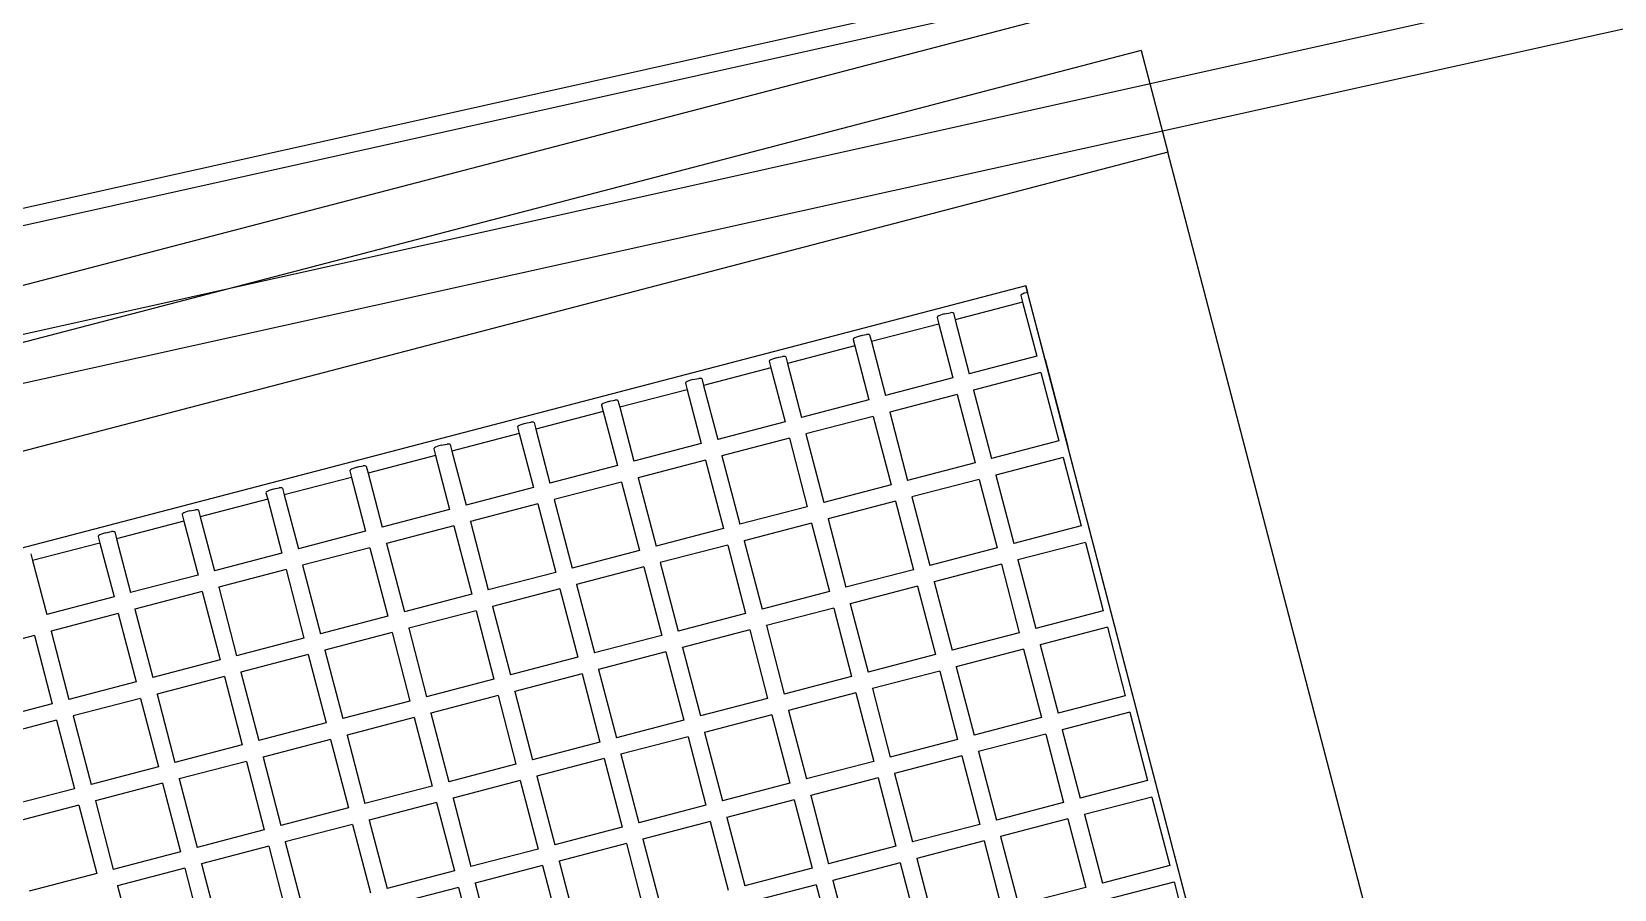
# Model space of a CAD drawing. Header units: inches. Extents: x -1841 to -80, y -100 to 1021.
# Drawn here: x -741.509 to -740.311, y 406.429 to 407.079 of the extents above; entities that cross this region are included whole.
import ezdxf

# ---------------------------------------------------------------- set-up
doc = ezdxf.new("R2010")
doc.units = ezdxf.units.IN
doc.header["$MEASUREMENT"] = 0
doc.layers.add('Edges', color=7, linetype='Continuous')
doc.layers.add('PDF_Geometry', color=7, linetype='Continuous', true_color=0x777777)

# ---------------------------------------------------------------- blocks, each defined once
blk = doc.blocks.new('infrared patio heater fr')
at = {"layer": 'Edges'}
for p, q in [((-40, 6.998), (-40, -10.152)), ((-38, 6.971), (-37.999, -7.119)), ((-38, 6.971), (-38, -9.061)), ((-37.914, -1.881), (-37.914, -1.052)), ((-37.911, -1.879), (-37.1, -1.879)), ((-37.913, -2.078), (-37.1, -2.078)), ((-37.913, -2.905), (-37.913, -2.078)), ((-37.1, -2.905), (-37.1, -2.078)), ((-36.9, -2.078), (-36.087, -2.078)), ((-36.9, -2.905), (-36.9, -2.078)), ((-36.087, -2.905), (-36.087, -2.078)), ((-35.887, -2.905), (-35.887, -2.078)), ((-35.074, -2.905), (-35.074, -2.078)), ((-34.873, -2.905), (-34.873, -2.078)), ((-34.06, -2.905), (-34.06, -2.078)), ((-33.86, -2.905), (-33.86, -2.078)), ((-37.913, -2.905), (-37.1, -2.905)), ((-37.1, -2.909), (-37.1, -2.905)), ((-36.9, -2.905), (-36.087, -2.905)), ((-36.087, -2.909), (-36.087, -2.905)), ((-35.887, -2.905), (-35.074, -2.905)), ((-35.074, -2.909), (-35.074, -2.905)), ((-34.873, -2.905), (-34.06, -2.905)), ((-34.06, -2.909), (-34.06, -2.905)), ((-33.86, -2.905), (-33.047, -2.905)), ((-37.914, -3.931), (-37.913, -3.104)), ((-37.913, -3.104), (-37.1, -3.104)), ((-37.1, -3.931), (-37.1, -3.104)), ((-36.9, -3.104), (-36.087, -3.104)), ((-36.9, -3.931), (-36.9, -3.104)), ((-36.087, -3.931), (-36.087, -3.104)), ((-35.887, -3.931), (-35.886, -3.104)), ((-35.886, -3.104), (-35.074, -3.104)), ((-35.074, -3.931), (-35.074, -3.104)), ((-34.874, -3.931), (-34.873, -3.104)), ((-34.873, -3.104), (-34.06, -3.104)), ((-34.06, -3.931), (-34.06, -3.104)), ((-33.86, -3.104), (-33.047, -3.104)), ((-33.86, -3.931), (-33.86, -3.104)), ((-33.047, -3.931), (-33.047, -3.104)), ((-32.847, -3.931), (-32.846, -3.104)), ((-32.034, -3.931), (-32.034, -3.104)), ((-31.834, -3.931), (-31.833, -3.104)), ((-31.02, -3.931), (-31.02, -3.104)), ((-30.82, -3.931), (-30.82, -3.104)), ((-30.007, -3.931), (-30.007, -3.103)), ((-29.807, -3.931), (-29.807, -3.103)), ((-37.914, -3.931), (-37.1, -3.931)), ((-37.1, -3.936), (-37.1, -3.931)), ((-36.9, -3.931), (-36.087, -3.931)), ((-36.087, -3.936), (-36.087, -3.931)), ((-35.887, -3.931), (-35.074, -3.931)), ((-35.074, -3.936), (-35.074, -3.931)), ((-34.874, -3.931), (-34.06, -3.931)), ((-34.06, -3.936), (-34.06, -3.931)), ((-33.86, -3.931), (-33.047, -3.931)), ((-33.047, -3.936), (-33.047, -3.931)), ((-32.847, -3.931), (-32.034, -3.931)), ((-32.034, -3.936), (-32.034, -3.931)), ((-31.834, -3.931), (-31.02, -3.931)), ((-31.02, -3.936), (-31.02, -3.931)), ((-30.82, -3.931), (-30.007, -3.931)), ((-30.007, -3.936), (-30.007, -3.931)), ((-29.807, -3.931), (-28.994, -3.931)), ((-37.914, -4.957), (-37.913, -4.13)), ((-37.913, -4.13), (-37.1, -4.13)), ((-37.1, -4.957), (-37.1, -4.13)), ((-36.9, -4.957), (-36.899, -4.13)), ((-36.899, -4.13), (-36.087, -4.13)), ((-36.087, -4.957), (-36.087, -4.13)), ((-35.887, -4.957), (-35.886, -4.13)), ((-35.886, -4.13), (-35.074, -4.13)), ((-35.074, -4.957), (-35.074, -4.13)), ((-34.874, -4.957), (-34.873, -4.13)), ((-34.873, -4.13), (-34.06, -4.13)), ((-34.06, -4.957), (-34.06, -4.13)), ((-33.86, -4.957), (-33.859, -4.13)), ((-33.859, -4.13), (-33.047, -4.13)), ((-33.047, -4.957), (-33.047, -4.13)), ((-32.847, -4.957), (-32.846, -4.13)), ((-32.846, -4.13), (-32.034, -4.13)), ((-32.034, -4.957), (-32.034, -4.13)), ((-31.834, -4.957), (-31.833, -4.13)), ((-31.833, -4.13), (-31.02, -4.13)), ((-31.02, -4.957), (-31.02, -4.13)), ((-30.82, -4.957), (-30.819, -4.13)), ((-30.819, -4.13), (-30.007, -4.129)), ((-30.007, -4.957), (-30.007, -4.129)), ((-29.807, -4.957), (-29.807, -4.129)), ((-29.807, -4.129), (-28.994, -4.129)), ((-28.994, -4.957), (-28.994, -4.129)), ((-28.794, -4.957), (-28.794, -4.129)), ((-27.98, -4.957), (-27.98, -4.13)), ((-27.78, -4.957), (-27.779, -4.13)), ((-26.967, -4.957), (-26.967, -4.13)), ((-26.767, -4.957), (-26.766, -4.13)), ((-25.954, -4.957), (-25.954, -4.129)), ((-37.914, -4.957), (-37.1, -4.957)), ((-37.1, -4.963), (-37.1, -4.957)), ((-36.9, -4.957), (-36.087, -4.957)), ((-36.087, -4.963), (-36.087, -4.957)), ((-35.887, -4.957), (-35.074, -4.957)), ((-35.074, -4.963), (-35.074, -4.957)), ((-34.874, -4.957), (-34.06, -4.957)), ((-34.06, -4.963), (-34.06, -4.957)), ((-33.86, -4.957), (-33.047, -4.957)), ((-33.047, -4.963), (-33.047, -4.957)), ((-32.847, -4.957), (-32.034, -4.957)), ((-32.034, -4.963), (-32.034, -4.957)), ((-31.834, -4.957), (-31.02, -4.957)), ((-31.02, -4.963), (-31.02, -4.957)), ((-30.82, -4.957), (-30.007, -4.957)), ((-30.007, -4.963), (-30.007, -4.957)), ((-29.807, -4.957), (-28.994, -4.957)), ((-28.994, -4.963), (-28.994, -4.957)), ((-28.794, -4.957), (-27.98, -4.957)), ((-27.98, -4.963), (-27.98, -4.957)), ((-27.78, -4.957), (-26.967, -4.957)), ((-26.967, -4.963), (-26.967, -4.957)), ((-26.767, -4.957), (-25.954, -4.957)), ((-25.954, -4.963), (-25.954, -4.957)), ((-37.914, -5.983), (-37.912, -5.156)), ((-37.912, -5.156), (-37.1, -5.156)), ((-37.1, -5.983), (-37.1, -5.156)), ((-36.9, -5.983), (-36.899, -5.156)), ((-36.899, -5.156), (-36.087, -5.156)), ((-36.087, -5.983), (-36.087, -5.156)), ((-35.887, -5.983), (-35.886, -5.156)), ((-35.886, -5.156), (-35.074, -5.156)), ((-35.074, -5.983), (-35.074, -5.156)), ((-34.874, -5.983), (-34.872, -5.156)), ((-34.872, -5.156), (-34.06, -5.156)), ((-34.06, -5.983), (-34.06, -5.156)), ((-33.86, -5.983), (-33.859, -5.156)), ((-33.859, -5.156), (-33.047, -5.156)), ((-33.047, -5.983), (-33.047, -5.156)), ((-32.847, -5.983), (-32.846, -5.156)), ((-32.846, -5.156), (-32.034, -5.156)), ((-32.034, -5.983), (-32.034, -5.156)), ((-31.834, -5.983), (-31.832, -5.156)), ((-31.832, -5.156), (-31.02, -5.156)), ((-31.02, -5.983), (-31.02, -5.156)), ((-30.82, -5.983), (-30.819, -5.156)), ((-30.819, -5.156), (-30.007, -5.155)), ((-30.007, -5.983), (-30.007, -5.155)), ((-29.807, -5.983), (-29.807, -5.155)), ((-29.807, -5.155), (-28.994, -5.155)), ((-28.994, -5.983), (-28.994, -5.155)), ((-28.794, -5.983), (-28.794, -5.155)), ((-28.794, -5.155), (-27.98, -5.156)), ((-27.98, -5.983), (-27.98, -5.156)), ((-27.78, -5.983), (-27.779, -5.156)), ((-27.779, -5.156), (-26.967, -5.156)), ((-26.967, -5.983), (-26.967, -5.156)), ((-26.767, -5.983), (-26.766, -5.156)), ((-26.766, -5.156), (-25.954, -5.155)), ((-25.954, -5.983), (-25.954, -5.155)), ((-25.754, -5.983), (-25.754, -5.155)), ((-25.754, -5.155), (-24.94, -5.155)), ((-37.914, -5.983), (-37.1, -5.983)), ((-37.098, -5.989), (-37.1, -5.983)), ((-36.9, -5.983), (-36.087, -5.983)), ((-36.085, -5.989), (-36.087, -5.983)), ((-35.887, -5.983), (-35.074, -5.983)), ((-35.072, -5.989), (-35.074, -5.983)), ((-34.874, -5.983), (-34.06, -5.983)), ((-34.058, -5.989), (-34.06, -5.983)), ((-33.86, -5.983), (-33.047, -5.983)), ((-33.045, -5.989), (-33.047, -5.983)), ((-32.847, -5.983), (-32.034, -5.983)), ((-32.032, -5.989), (-32.034, -5.983)), ((-31.834, -5.983), (-31.02, -5.983)), ((-31.018, -5.989), (-31.02, -5.983)), ((-30.82, -5.983), (-30.007, -5.983)), ((-30.005, -5.989), (-30.007, -5.983)), ((-29.807, -5.983), (-28.994, -5.983)), ((-28.992, -5.989), (-28.994, -5.983)), ((-28.794, -5.983), (-27.98, -5.983)), ((-27.978, -5.989), (-27.98, -5.983)), ((-27.78, -5.983), (-26.967, -5.983)), ((-26.965, -5.989), (-26.967, -5.983)), ((-26.767, -5.983), (-25.954, -5.983)), ((-25.952, -5.989), (-25.954, -5.983)), ((-25.754, -5.983), (-24.94, -5.983)), ((-37.915, -6.182), (-37.1, -6.182)), ((-37.914, -7.009), (-37.915, -6.182)), ((-37.1, -7.009), (-37.1, -6.182)), ((-36.901, -6.182), (-36.087, -6.182)), ((-36.901, -7.009), (-36.901, -6.182)), ((-36.087, -7.009), (-36.087, -6.182)), ((-35.888, -6.182), (-35.074, -6.182)), ((-35.887, -7.009), (-35.888, -6.182)), ((-35.074, -7.009), (-35.074, -6.182)), ((-34.875, -6.182), (-34.06, -6.182)), ((-34.874, -7.009), (-34.875, -6.182)), ((-34.06, -7.009), (-34.06, -6.182)), ((-33.861, -6.182), (-33.047, -6.182)), ((-33.861, -7.009), (-33.861, -6.182)), ((-33.047, -7.009), (-33.047, -6.182)), ((-32.848, -6.182), (-32.034, -6.182)), ((-32.847, -7.009), (-32.848, -6.182)), ((-32.034, -7.009), (-32.034, -6.182)), ((-31.835, -6.182), (-31.02, -6.182)), ((-31.834, -7.009), (-31.835, -6.182)), ((-31.02, -7.009), (-31.02, -6.182)), ((-30.821, -6.182), (-30.007, -6.182)), ((-30.821, -7.009), (-30.821, -6.182)), ((-30.007, -7.009), (-30.007, -6.182)), ((-29.807, -7.009), (-29.807, -6.182)), ((-29.807, -6.182), (-28.994, -6.182)), ((-28.994, -7.009), (-28.994, -6.182)), ((-28.794, -7.009), (-28.794, -6.182)), ((-28.794, -6.182), (-27.98, -6.182)), ((-27.98, -7.009), (-27.98, -6.182)), ((-27.781, -6.182), (-26.967, -6.182)), ((-27.781, -7.009), (-27.781, -6.182)), ((-26.967, -7.009), (-26.967, -6.182)), ((-26.768, -6.182), (-25.954, -6.182)), ((-26.767, -7.009), (-26.768, -6.182)), ((-25.954, -7.009), (-25.954, -6.182)), ((-25.754, -7.009), (-25.754, -6.182)), ((-25.754, -6.182), (-24.94, -6.182)), ((-37.914, -7.009), (-37.1, -7.009)), ((-37.1, -7.012), (-37.1, -7.009)), ((-36.901, -7.009), (-36.087, -7.009)), ((-36.087, -7.012), (-36.087, -7.009)), ((-35.887, -7.009), (-35.074, -7.009)), ((-35.074, -7.012), (-35.074, -7.009)), ((-34.874, -7.009), (-34.06, -7.009)), ((-34.06, -7.012), (-34.06, -7.009)), ((-33.861, -7.009), (-33.047, -7.009)), ((-33.047, -7.012), (-33.047, -7.009)), ((-32.847, -7.009), (-32.034, -7.009)), ((-32.034, -7.012), (-32.034, -7.009)), ((-31.834, -7.009), (-31.02, -7.009)), ((-31.02, -7.012), (-31.02, -7.009)), ((-30.821, -7.009), (-30.007, -7.009)), ((-30.007, -7.012), (-30.007, -7.009)), ((-29.807, -7.009), (-28.994, -7.009)), ((-28.994, -7.012), (-28.994, -7.009)), ((-28.794, -7.009), (-27.98, -7.009)), ((-27.98, -7.012), (-27.98, -7.009)), ((-27.781, -7.009), (-26.967, -7.009)), ((-26.967, -7.012), (-26.967, -7.009)), ((-26.767, -7.009), (-25.954, -7.009)), ((-25.954, -7.012), (-25.954, -7.009)), ((-25.754, -7.009), (-24.94, -7.009)), ((-38, -8.17), (-37.999, -7.119)), ((-37.915, -7.208), (-37.1, -7.208)), ((-37.914, -8.035), (-37.915, -7.208)), ((-37.1, -8.035), (-37.1, -7.208)), ((-36.901, -7.208), (-36.087, -7.208)), ((-36.901, -8.035), (-36.901, -7.208)), ((-36.087, -8.035), (-36.087, -7.208)), ((-35.888, -7.208), (-35.074, -7.208)), ((-35.887, -8.035), (-35.888, -7.208)), ((-35.074, -8.035), (-35.074, -7.208)), ((-34.875, -7.208), (-34.06, -7.208)), ((-34.874, -8.035), (-34.875, -7.208)), ((-34.06, -8.035), (-34.06, -7.208)), ((-33.861, -7.208), (-33.047, -7.208)), ((-33.861, -8.035), (-33.861, -7.208)), ((-33.047, -8.035), (-33.047, -7.208)), ((-32.848, -7.208), (-32.034, -7.208)), ((-32.847, -8.035), (-32.848, -7.208)), ((-32.034, -8.035), (-32.034, -7.208)), ((-31.835, -7.208), (-31.02, -7.208)), ((-31.834, -8.035), (-31.835, -7.208)), ((-31.02, -8.035), (-31.02, -7.208)), ((-30.821, -7.208), (-30.007, -7.207)), ((-30.821, -8.035), (-30.821, -7.208)), ((-30.007, -8.035), (-30.007, -7.207)), ((-29.807, -7.208), (-28.994, -7.207)), ((-29.807, -8.035), (-29.807, -7.208)), ((-28.994, -8.035), (-28.994, -7.207)), ((-28.794, -8.035), (-28.794, -7.208)), ((-28.794, -7.208), (-27.98, -7.208)), ((-27.98, -8.035), (-27.98, -7.208)), ((-27.781, -7.208), (-26.967, -7.208)), ((-27.781, -8.035), (-27.781, -7.208)), ((-26.967, -8.035), (-26.967, -7.208)), ((-26.768, -7.208), (-25.954, -7.207)), ((-26.767, -8.035), (-26.768, -7.208)), ((-25.954, -8.035), (-25.954, -7.207)), ((-25.754, -7.208), (-24.94, -7.207)), ((-25.754, -8.035), (-25.754, -7.208)), ((-37.914, -8.035), (-37.1, -8.035)), ((-37.1, -8.038), (-37.1, -8.035)), ((-36.901, -8.035), (-36.087, -8.035)), ((-36.087, -8.038), (-36.087, -8.035)), ((-35.887, -8.035), (-35.074, -8.035)), ((-35.074, -8.038), (-35.074, -8.035)), ((-34.874, -8.035), (-34.06, -8.035)), ((-34.06, -8.038), (-34.06, -8.035)), ((-33.861, -8.035), (-33.047, -8.035)), ((-33.047, -8.038), (-33.047, -8.035)), ((-32.847, -8.035), (-32.034, -8.035)), ((-32.034, -8.038), (-32.034, -8.035)), ((-31.834, -8.035), (-31.02, -8.035)), ((-31.02, -8.038), (-31.02, -8.035)), ((-30.821, -8.035), (-30.007, -8.035)), ((-30.007, -8.038), (-30.007, -8.035)), ((-29.807, -8.035), (-28.994, -8.035)), ((-28.994, -8.038), (-28.994, -8.035)), ((-28.794, -8.035), (-27.98, -8.035)), ((-27.98, -8.038), (-27.98, -8.035)), ((-27.781, -8.035), (-26.967, -8.035)), ((-26.967, -8.038), (-26.967, -8.035)), ((-26.767, -8.035), (-25.954, -8.035)), ((-25.954, -8.038), (-25.954, -8.035)), ((-25.754, -8.035), (-24.94, -8.035)), ((-38, -8.17), (-38, -8.984)), ((-37.915, -8.234), (-37.1, -8.234)), ((-37.914, -8.886), (-37.915, -8.234)), ((-37.1, -8.886), (-37.1, -8.234)), ((-36.902, -8.234), (-36.087, -8.234)), ((-36.901, -8.886), (-36.902, -8.234)), ((-36.087, -8.886), (-36.087, -8.234)), ((-35.888, -8.234), (-35.074, -8.234)), ((-35.887, -8.886), (-35.888, -8.234)), ((-35.074, -8.886), (-35.074, -8.234)), ((-34.875, -8.234), (-34.06, -8.234)), ((-34.874, -8.886), (-34.875, -8.234)), ((-34.06, -8.886), (-34.06, -8.234)), ((-33.862, -8.234), (-33.047, -8.234)), ((-33.861, -8.886), (-33.862, -8.234)), ((-33.047, -8.886), (-33.047, -8.234)), ((-32.848, -8.234), (-32.034, -8.234)), ((-32.847, -8.886), (-32.848, -8.234)), ((-32.034, -8.886), (-32.034, -8.234)), ((-31.835, -8.234), (-31.02, -8.234)), ((-31.834, -8.886), (-31.835, -8.234)), ((-31.02, -8.886), (-31.02, -8.234)), ((-30.822, -8.234), (-30.007, -8.233)), ((-30.821, -8.886), (-30.822, -8.234)), ((-30.007, -8.886), (-30.007, -8.233)), ((-29.807, -8.234), (-28.994, -8.233)), ((-29.807, -8.886), (-29.807, -8.234)), ((-28.994, -8.886), (-28.994, -8.233)), ((-28.794, -8.234), (-27.98, -8.234)), ((-28.794, -8.886), (-28.794, -8.234)), ((-27.98, -8.886), (-27.98, -8.234)), ((-27.782, -8.234), (-26.967, -8.234)), ((-27.781, -8.886), (-27.782, -8.234)), ((-26.967, -8.886), (-26.967, -8.234)), ((-26.768, -8.234), (-25.954, -8.233)), ((-26.767, -8.886), (-26.768, -8.234)), ((-25.954, -8.886), (-25.954, -8.233)), ((-38, -8.984), (-37.981, -8.983)), ((-38, -9.061), (-38, -8.984)), ((-38, -9.061), (-38, -8.984)), ((-38, -9.061), (38, -9.061)), ((-38, -9.061), (38, -9.061)), ((-37.981, -8.983), (-37.958, -8.981)), ((-37.958, -8.981), (-37.938, -8.978)), ((-37.938, -8.978), (-37.924, -8.974)), ((-37.924, -8.974), (-37.916, -8.97)), ((-37.916, -8.97), (-37.914, -8.965)), ((-37.914, -8.886), (-37.1, -8.886)), ((-37.914, -8.965), (-37.914, -8.886)), ((-37.914, -8.886), (-37.1, -8.886)), ((-37.1, -8.968), (-37.1, -8.886)), ((-37.1, -8.968), (-37.095, -8.972)), ((-37.095, -8.972), (-37.083, -8.976)), ((-37.083, -8.976), (-37.066, -8.98)), ((-37.044, -8.982), (-37.066, -8.98)), ((-37.02, -8.984), (-37.044, -8.982)), ((-36.994, -8.984), (-37.02, -8.984)), ((-36.994, -8.984), (-36.968, -8.983)), ((-36.968, -8.983), (-36.945, -8.981)), ((-36.945, -8.981), (-36.925, -8.978)), ((-36.925, -8.978), (-36.911, -8.974)), ((-36.911, -8.974), (-36.902, -8.97)), ((-36.902, -8.97), (-36.901, -8.965)), ((-36.901, -8.886), (-36.087, -8.886)), ((-36.901, -8.965), (-36.901, -8.886)), ((-36.901, -8.886), (-36.087, -8.886)), ((-36.087, -8.968), (-36.087, -8.886)), ((-36.087, -8.968), (-36.082, -8.972)), ((-36.082, -8.972), (-36.07, -8.976)), ((-36.07, -8.976), (-36.053, -8.98)), ((-36.031, -8.982), (-36.053, -8.98)), ((-36.006, -8.984), (-36.031, -8.982)), ((-35.98, -8.984), (-36.006, -8.984)), ((-35.98, -8.984), (-35.955, -8.983)), ((-35.955, -8.983), (-35.931, -8.981)), ((-35.931, -8.981), (-35.912, -8.978)), ((-35.912, -8.978), (-35.897, -8.974)), ((-35.897, -8.974), (-35.889, -8.97)), ((-35.889, -8.97), (-35.887, -8.965)), ((-35.887, -8.886), (-35.074, -8.886)), ((-35.887, -8.965), (-35.887, -8.886)), ((-35.887, -8.886), (-35.074, -8.886)), ((-35.074, -8.968), (-35.074, -8.886)), ((-35.074, -8.968), (-35.068, -8.972)), ((-35.068, -8.972), (-35.057, -8.976)), ((-35.057, -8.976), (-35.039, -8.98)), ((-35.018, -8.982), (-35.039, -8.98)), ((-34.993, -8.984), (-35.018, -8.982)), ((-34.967, -8.984), (-34.993, -8.984)), ((-34.967, -8.984), (-34.941, -8.983)), ((-34.941, -8.983), (-34.918, -8.981)), ((-34.918, -8.981), (-34.898, -8.978)), ((-34.898, -8.978), (-34.884, -8.974)), ((-34.884, -8.974), (-34.876, -8.97)), ((-34.876, -8.97), (-34.874, -8.965)), ((-34.874, -8.886), (-34.06, -8.886)), ((-34.874, -8.965), (-34.874, -8.886)), ((-34.874, -8.886), (-34.06, -8.886)), ((-34.06, -8.968), (-34.06, -8.886)), ((-34.06, -8.968), (-34.055, -8.972)), ((-34.055, -8.972), (-34.043, -8.976)), ((-34.043, -8.976), (-34.026, -8.98)), ((-34.004, -8.982), (-34.026, -8.98)), ((-33.98, -8.984), (-34.004, -8.982)), ((-33.954, -8.984), (-33.98, -8.984)), ((-33.954, -8.984), (-33.928, -8.983)), ((-33.928, -8.983), (-33.905, -8.981)), ((-33.905, -8.981), (-33.885, -8.978)), ((-33.885, -8.978), (-33.871, -8.974)), ((-33.871, -8.974), (-33.862, -8.97)), ((-33.862, -8.97), (-33.861, -8.965)), ((-33.861, -8.886), (-33.047, -8.886)), ((-33.861, -8.965), (-33.861, -8.886)), ((-33.861, -8.886), (-33.047, -8.886)), ((-33.047, -8.968), (-33.047, -8.886)), ((-33.047, -8.968), (-33.042, -8.972)), ((-33.042, -8.972), (-33.03, -8.976)), ((-33.03, -8.976), (-33.013, -8.98)), ((-32.991, -8.982), (-33.013, -8.98)), ((-32.966, -8.984), (-32.991, -8.982)), ((-32.94, -8.984), (-32.966, -8.984)), ((-32.94, -8.984), (-32.915, -8.983)), ((-32.915, -8.983), (-32.891, -8.981)), ((-32.891, -8.981), (-32.872, -8.978)), ((-32.872, -8.978), (-32.857, -8.974)), ((-32.857, -8.974), (-32.849, -8.97)), ((-32.849, -8.97), (-32.847, -8.965)), ((-32.847, -8.886), (-32.034, -8.886)), ((-32.847, -8.965), (-32.847, -8.886)), ((-32.847, -8.886), (-32.034, -8.886)), ((-32.034, -8.968), (-32.034, -8.886)), ((-32.034, -8.968), (-32.028, -8.972)), ((-32.028, -8.972), (-32.017, -8.976)), ((-32.017, -8.976), (-31.999, -8.98)), ((-31.978, -8.982), (-31.999, -8.98)), ((-31.953, -8.984), (-31.978, -8.982)), ((-31.927, -8.984), (-31.953, -8.984)), ((-31.927, -8.984), (-31.901, -8.983)), ((-31.901, -8.983), (-31.878, -8.981)), ((-31.878, -8.981), (-31.858, -8.978)), ((-31.858, -8.978), (-31.844, -8.974)), ((-31.844, -8.974), (-31.836, -8.97)), ((-31.836, -8.97), (-31.834, -8.965)), ((-31.834, -8.886), (-31.02, -8.886)), ((-31.834, -8.965), (-31.834, -8.886)), ((-31.834, -8.886), (-31.02, -8.886)), ((-31.02, -8.968), (-31.02, -8.886)), ((-31.02, -8.968), (-31.015, -8.972)), ((-31.015, -8.972), (-31.003, -8.976)), ((-31.003, -8.976), (-30.986, -8.98)), ((-30.964, -8.982), (-30.986, -8.98)), ((-30.94, -8.984), (-30.964, -8.982)), ((-30.914, -8.984), (-30.94, -8.984)), ((-30.914, -8.984), (-30.888, -8.983)), ((-30.888, -8.983), (-30.865, -8.981)), ((-30.865, -8.981), (-30.845, -8.978)), ((-30.845, -8.978), (-30.831, -8.974)), ((-30.831, -8.974), (-30.822, -8.97)), ((-30.822, -8.97), (-30.821, -8.965)), ((-30.821, -8.886), (-30.007, -8.886)), ((-30.821, -8.965), (-30.821, -8.886)), ((-30.821, -8.886), (-30.007, -8.886)), ((-30.007, -8.968), (-30.007, -8.886)), ((-30.007, -8.968), (-30.002, -8.972)), ((-30.002, -8.972), (-29.99, -8.976)), ((-29.99, -8.976), (-29.973, -8.98)), ((-29.951, -8.982), (-29.973, -8.98)), ((-29.926, -8.984), (-29.951, -8.982)), ((-29.9, -8.984), (-29.926, -8.984)), ((-29.9, -8.984), (-29.875, -8.983)), ((-29.875, -8.983), (-29.851, -8.981)), ((-29.851, -8.981), (-29.832, -8.978)), ((-29.832, -8.978), (-29.817, -8.974)), ((-29.817, -8.974), (-29.809, -8.97)), ((-29.809, -8.97), (-29.807, -8.965)), ((-29.807, -8.886), (-28.994, -8.886)), ((-29.807, -8.965), (-29.807, -8.886)), ((-29.807, -8.886), (-28.994, -8.886)), ((-28.994, -8.968), (-28.994, -8.886)), ((-28.994, -8.968), (-28.988, -8.972)), ((-28.988, -8.972), (-28.977, -8.976)), ((-28.977, -8.976), (-28.959, -8.98)), ((-28.938, -8.982), (-28.959, -8.98)), ((-28.913, -8.984), (-28.938, -8.982)), ((-28.887, -8.984), (-28.913, -8.984)), ((-28.887, -8.984), (-28.861, -8.983)), ((-28.861, -8.983), (-28.838, -8.981)), ((-28.838, -8.981), (-28.818, -8.978)), ((-28.818, -8.978), (-28.804, -8.974)), ((-28.804, -8.974), (-28.796, -8.97)), ((-28.796, -8.97), (-28.794, -8.965)), ((-28.794, -8.886), (-27.98, -8.886)), ((-28.794, -8.965), (-28.794, -8.886)), ((-28.794, -8.886), (-27.98, -8.886)), ((-27.98, -8.968), (-27.98, -8.886)), ((-27.98, -8.968), (-27.975, -8.972)), ((-27.975, -8.972), (-27.963, -8.976)), ((-27.963, -8.976), (-27.946, -8.98)), ((-27.924, -8.982), (-27.946, -8.98)), ((-27.9, -8.984), (-27.924, -8.982)), ((-27.874, -8.984), (-27.9, -8.984)), ((-27.874, -8.984), (-27.848, -8.983)), ((-27.848, -8.983), (-27.825, -8.981)), ((-27.825, -8.981), (-27.805, -8.978)), ((-27.805, -8.978), (-27.791, -8.974)), ((-27.791, -8.974), (-27.782, -8.97)), ((-27.782, -8.97), (-27.781, -8.965)), ((-27.781, -8.886), (-26.967, -8.886)), ((-27.781, -8.965), (-27.781, -8.886)), ((-27.781, -8.886), (-26.967, -8.886)), ((-26.967, -8.968), (-26.967, -8.886)), ((-26.967, -8.968), (-26.962, -8.972)), ((-26.962, -8.972), (-26.95, -8.976)), ((-26.95, -8.976), (-26.933, -8.98)), ((-26.911, -8.982), (-26.933, -8.98)), ((-26.886, -8.984), (-26.911, -8.982)), ((-26.86, -8.984), (-26.886, -8.984)), ((-26.86, -8.984), (-26.835, -8.983)), ((-26.835, -8.983), (-26.811, -8.981)), ((-26.811, -8.981), (-26.792, -8.978)), ((-26.792, -8.978), (-26.777, -8.974)), ((-26.777, -8.974), (-26.769, -8.97)), ((-26.769, -8.97), (-26.767, -8.965)), ((-26.767, -8.886), (-25.954, -8.886)), ((-26.767, -8.965), (-26.767, -8.886)), ((-26.767, -8.886), (-25.954, -8.886)), ((-25.954, -8.968), (-25.954, -8.886)), ((-40, -11.382), (-40, -10.152)), ((-40, -10.152), (40, -10.152)), ((-40, -11.382), (40, -11.382)), ((-50, -12.027), (50, -12.027))]:
    blk.add_line(p, q, dxfattribs=at)

msp = doc.modelspace()

# ---------------------------------------------------------------- linework, layer by layer
at = {"layer": 'PDF_Geometry', "color": 7, "lineweight": 25}
for points in [[(-679.5293, 420.6028), (-698.308, 416.3838), (-698.308, 416.4665), (-775.9872, 399.1769), (-698.308, 416.3838), (-698.308, 416.4665), (-775.9872, 399.1769), (-775.9872, 399.2596), (-698.308, 416.5492), (-679.5293, 420.6855), (-698.308, 416.4665), (-679.5293, 420.6855)], [(-700.2934, 416.1356), (-775.9872, 399.2596), (-776.8972, 403.065), (-701.1206, 419.8582)]]:
    msp.add_lwpolyline(points, dxfattribs=at)

# ---------------------------------------------------------------- block references
at = {"color": 7, "lineweight": 25, "xscale": 0.06475844456677302, "yscale": 0.06475844456677302, "zscale": 0.06475844456677302, "rotation": 194.6356781091594}
msp.add_blockref('infrared patio heater fr', (-742.989, 405.6969), dxfattribs=at)

doc.saveas('drawing.dxf')
